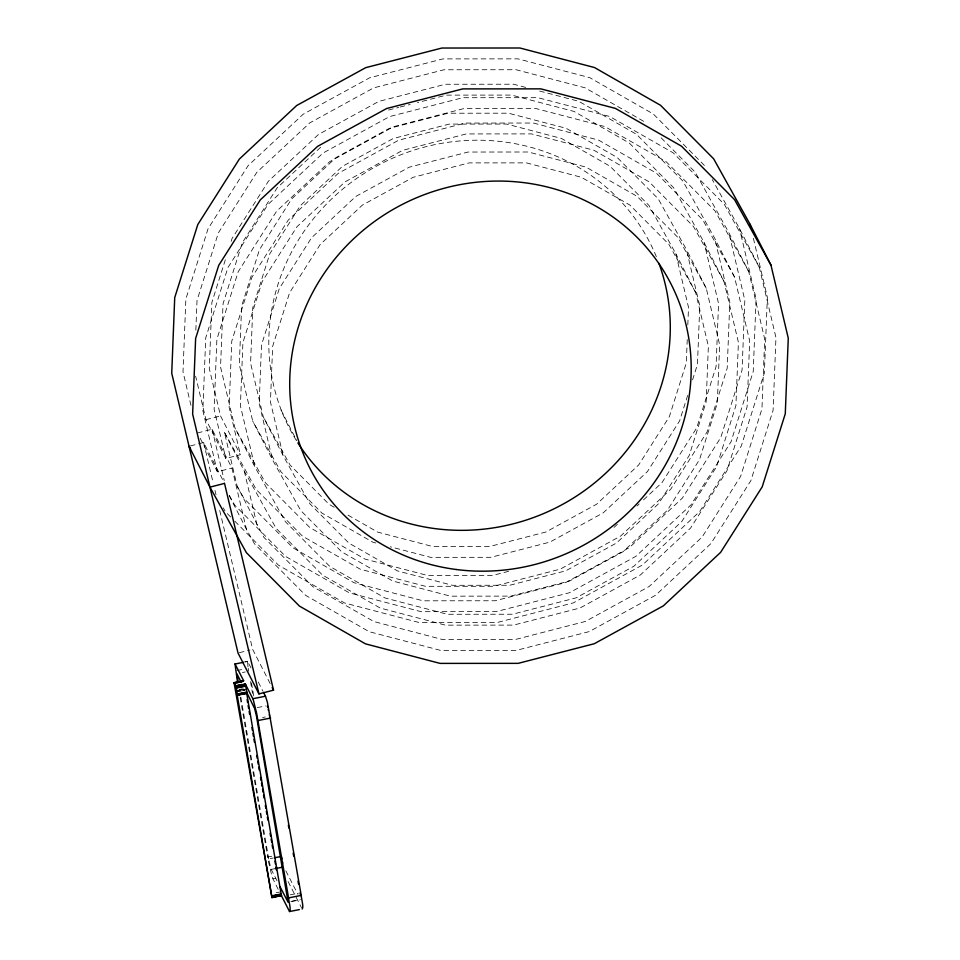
<?xml version="1.0" encoding="UTF-8"?>
<svg xmlns="http://www.w3.org/2000/svg" width="960" height="960" viewBox="0 0 960 960"><rect width="100%" height="100%" fill="white"/><g stroke="black" fill="none" stroke-linecap="round" stroke-linejoin="round"><path stroke-width="0.72" stroke-dasharray="4.8 3.6" d="M195.84 330.204L197.016 300.456L218.352 232.92L256.8 172.356L309.756 122.892L373.596 87.9L443.964 69.768L516.084 69.732L585.036 87.792L646.116 122.712M687.24 339.54L686.316 362.952L669.348 416.676L638.76 464.856L596.652 504.192L545.868 532.02L489.888 546.444L432.528 546.48L377.688 532.116L347.004 514.572M687.816 324.912L688.512 307.344L675.78 253.644L649.008 205.5L609.996 166.2L561.408 138.42L506.568 124.056L449.196 124.092L393.228 138.516L342.444 166.344L300.324 205.68L269.748 253.86L252.78 307.584L250.584 363.192L263.304 416.892L283.176 455.712L309.948 503.856L348.96 543.156L397.548 570.936L452.388 585.3L509.748 585.264L565.728 570.84L616.512 543.012L658.62 503.664L689.208 455.496L706.176 401.772L708.372 346.164L695.652 292.452L675.78 253.644M225.336 259.788L211.884 302.352L209.28 368.46L220.524 415.908L240.384 454.728L225.804 458.484L205.944 419.664L195.636 376.176M231.156 241.344L232.056 238.5L268.404 181.248L318.468 134.484L378.828 101.4L445.368 84.252L513.552 84.216L526.584 87.636M687.648 395.448L679.62 420.864L647.472 471.516L603.18 512.88L549.792 542.148L490.932 557.316L430.62 557.34L390.252 546.768M692.556 379.908L697.464 364.38L699.78 305.916L686.388 249.444L658.236 198.828L617.22 157.5L566.136 128.292L508.476 113.196L448.152 113.22L389.292 128.388L335.904 157.656L291.624 199.02L259.464 249.672L241.62 306.156L239.316 364.62L252.696 421.092L272.556 459.912L300.72 510.528L341.736 551.856L392.82 581.052L450.48 596.16L510.804 596.124L569.664 580.968L623.052 551.7L667.332 510.336L699.492 459.684L717.324 403.2L719.64 344.724L706.26 288.264L686.388 249.444M251.028 667.908L247.512 661.26L248.028 667.164M320.652 147.24L277.116 187.908L242.34 242.688L223.044 303.78L220.548 367.02L235.02 428.088L254.88 466.908L285.336 521.652L329.7 566.352L384.948 597.936L447.312 614.268L512.544 614.232L576.204 597.828L633.948 566.184L681.84 521.448L716.616 466.668L735.912 405.576L738.408 342.336L723.936 281.256L704.076 242.448L673.62 187.692L629.256 143.004L574.008 111.42L511.644 95.088L446.412 95.124L417.48 102.576M614.088 527.364L617.352 524.316M636.936 506.016L639.12 503.976M643.476 499.92L661.98 482.628L696.756 427.848L716.052 366.756L718.548 303.516L704.076 242.448M388.536 110.028L398.664 107.424M400.116 107.052L410.244 104.436M205.944 419.664L220.524 415.908M197.484 432.984L212.076 429.216L231.936 468.036L246.468 529.368L254.556 543.912L305.616 595.344L369.192 631.692L440.964 650.484L516.036 650.448L589.296 631.572L655.74 595.152L710.856 543.66L750.876 480.624L773.088 410.316L775.956 337.548L759.3 267.264L739.44 228.444L712.26 179.592M190.368 445.944L203.628 442.536L224.532 483.396M200.136 438.156L217.356 471.792L231.936 468.036M508.596 571.32L492.684 575.412L427.44 575.448L365.076 559.116L309.828 527.532L265.476 482.844L235.02 428.088M239.364 652.716L249.972 649.98M244.704 661.812L247.512 661.26M244.92 662.04L247.728 661.476M236.976 670.536L243.996 669.144M242.424 672.528L245.232 671.976M239.412 689.424L242.124 688.884M239.472 689.724L243.54 688.92M238.176 690.288L244.956 688.944M235.536 691.104L245.016 689.232M235.596 691.368L245.076 689.484M235.656 691.596L245.136 689.724M235.716 691.8L245.196 689.928M239.832 691.164L245.292 690.216M257.268 707.592L265.704 705.924M262.56 717.54L265.368 716.988M278.172 889.332L272.16 877.2L268.512 861.768L267.66 857.04L271.872 856.2M277.044 880.836L271.02 869.016L268.968 860.316L268.728 858.912L272.94 858.084M271.2 869.424L275.412 868.584M272.796 878.856L275.616 878.304M276.18 892.728L280.248 891.924M290.196 894.84L298.632 893.172M292.068 901.128L300.504 899.46M290.904 901.668L299.328 900M539.628 91.044L578.736 101.292L636.48 134.304L682.848 181.02L714.684 238.248L734.544 277.056L749.676 340.896L747.072 406.992L726.9 470.856L690.54 528.108L640.488 574.872L580.128 607.956L513.588 625.104L445.404 625.14L380.22 608.064L322.476 575.04L276.096 528.336L244.272 471.108L224.4 432.288L237.216 486.348L263.796 537.228L312.84 586.644L373.92 621.564L442.86 639.624L514.992 639.588L585.36 621.456L649.2 586.464L702.156 537L740.604 476.436L761.94 408.9L764.7 338.976L748.692 271.464L728.832 232.644L695.16 172.116L658.644 135.324M375.84 543L372.96 542.244L321.876 513.036L280.86 471.708L252.696 421.092M334.212 507.264L329.1 504.336L290.088 465.036L263.304 416.892M704.4 165.444L653.34 114.012L589.764 77.664L517.992 58.86L442.92 58.908L369.66 77.784L303.216 114.204L248.1 165.684L208.068 228.732L185.868 299.04L183 371.808L190.932 405.3M230.664 517.008L225.468 511.764L223.284 507.84M234.828 521.196L278.52 565.224L344.604 603L419.196 622.536L497.22 622.5L573.348 602.88L642.42 565.032L699.696 511.512L741.3 445.992L764.376 372.924L767.364 297.288L753.108 237.132M759.3 267.264L724.26 204.264L673.2 152.832L609.624 116.472L537.852 97.68L462.78 97.716L389.532 116.592L323.076 153.012L267.96 204.504L227.94 267.552L205.728 337.848L202.86 410.628L217.356 471.792M748.692 271.464L715.02 210.936L665.976 161.532L604.896 126.6L535.956 108.552L463.836 108.588L393.456 126.72L329.616 161.712L276.66 211.164L238.212 271.74L216.888 339.276L214.116 409.188L225.804 458.484M734.544 277.056L702.72 219.84L656.352 173.124L598.596 140.112L533.412 123.036L465.228 123.072L398.688 140.208L338.328 173.292L288.276 220.056L251.916 277.32L231.756 341.172L229.14 407.268L240.384 454.728M723.936 281.256L693.48 226.512L649.116 181.824L593.88 150.228L531.504 133.896L466.272 133.932L402.612 150.336L344.868 181.98L296.976 226.728L262.2 281.508L242.904 342.6L240.408 405.84L254.88 466.908M706.26 288.264L678.096 237.636L637.08 196.32L585.996 167.112L528.336 152.004L468.024 152.04L409.164 167.208L355.764 196.464L311.484 237.84L279.324 288.492L261.492 344.976L259.176 403.44L272.556 459.912M695.652 292.452L668.868 244.32L629.856 205.02L581.268 177.24L526.428 162.876L469.068 162.9L413.088 177.324L362.304 205.164L320.196 244.5L289.608 292.68L272.64 346.392L270.444 402L283.176 455.712M224.4 432.288L256.236 489.516L302.604 536.232L360.348 569.244L425.544 586.32L493.728 586.284L560.268 569.136L620.616 536.064L670.68 489.3L707.04 432.036L727.2 368.184L729.816 302.076L714.684 238.248M237.216 486.348L243.924 498.42L292.98 547.824L354.048 582.744L423 600.804L495.12 600.768L565.5 582.636L629.34 547.644L682.284 498.18L720.744 437.616L742.068 370.08L744.828 300.168L728.832 232.644M229.308 495.396L234.696 505.092L285.744 556.524L349.332 592.872L421.092 611.676L496.164 611.628L569.424 592.752L635.88 556.332L690.996 504.852L731.016 441.804L753.228 371.508L756.096 298.728L739.44 228.444M280.992 409.896L296.508 440.208M229.248 495.72L246.468 529.368M270.156 683.568L252.624 649.296L219.108 507.864M258.264 682.056L262.872 691.068M285.84 870.828L297.84 894.252M288.12 881.592L295.488 895.968M296.148 897.276L301.5 907.74M244.272 471.108L257.076 525.168M212.076 429.216L224.244 480.564M203.628 442.536L213.24 483.144M214.968 490.392L216 494.748M251.472 682.896L253.752 696.132M248.22 668.304L248.724 671.256M250.512 681.612L252.54 693.432M240.852 697.164L268.728 858.912M240.156 697.416L267.66 857.04M296.304 440.436A202.716 193.008 -27.1 0 1 382.476 163.008A202.716 193.008 -27.1 0 1 656.868 257.964"/><path stroke-width="1.44" d="M281.484 895.632L271.956 897.6L237.156 694.74L246.948 692.856L245.304 683.952L253.164 699.396L256.68 713.436L288.564 897.9C288.696 901.464 291.396 909.912 289.524 911.544L281.436 895.728L246.636 692.868M271.992 897.588L234.192 683.472L234.156 682.656L243.66 680.772L234.96 663.792L237.612 682.632M280.032 886.68L288.084 902.232L256.488 716.148L254.64 708.564L246.948 692.856M243.636 680.832L234.144 682.788M246.96 693.432L237.156 694.74M209.952 487.152L224.532 483.396L273.528 690.156L258.948 693.912L238.032 653.052L171.732 373.248L174.72 297.612L197.796 224.544L239.388 159.024L296.676 105.516L365.736 67.656L441.876 48.036L519.9 48L594.492 67.536L660.564 105.312L713.628 158.772L750.048 224.244L770.964 265.104L788.268 338.148L785.28 413.784L762.204 486.852L720.612 552.372L663.324 605.88L594.264 643.74L518.124 663.36L440.1 663.396L365.508 643.86L299.436 606.084L246.372 552.624L209.952 487.152L189.036 446.292L190.5 448.908M235.092 663.984L243.516 662.316M234.156 683.064L242.268 681.3M235.524 682.992L242.304 681.648M234.18 682.656L235.812 685.836L245.352 684.084M235.812 685.836L245.4 684.252M235.908 686.136L245.448 684.456M235.968 686.34L245.508 684.684M236.028 686.568L245.58 684.948M236.088 686.82L245.64 685.224M236.148 687.108L245.7 685.524M246.984 693.204L237.468 695.304L236.28 687.708L245.76 685.824M236.34 688.02L245.82 686.136M237.372 693.984L246.852 692.1M237.408 694.26L246.888 692.376M237.444 694.5L246.924 692.628M237.48 694.92L246.972 693.048M252.864 698.712L265.5 696.216L267.408 702.36L301.212 895.392C301.332 898.968 304.044 907.404 302.172 909.048M258 720.54L270.648 718.032M274.344 857.808L281.364 856.416L281.82 858.912M275.412 868.584L282.444 867.204M271.8 895.848L281.292 893.976M271.848 896.136L281.34 894.252M271.896 896.4L281.376 894.528M271.932 896.664L281.412 894.78M271.956 896.892L281.448 895.008M271.98 897.096L281.472 895.212M272.004 897.408L281.484 895.392M288.564 897.9L301.212 895.392M289.524 911.544L299.364 909.6M770.964 265.104L734.532 199.632L681.48 146.172L615.396 108.396L540.804 88.86L462.78 88.896L386.652 108.516L317.58 146.364L260.304 199.884L218.7 265.404L195.624 338.472L192.636 414.108L258.948 693.912M272.184 687.528L273.528 690.156M263.532 692.352L265.5 696.216M241.368 682.572L236.796 673.644L238.32 682.464M267.288 706.056L267.624 707.088M750.048 224.244L750.732 227.112M268.248 709.476L268.464 710.448M282.48 862.116L282.708 863.088M269.34 714.756L269.58 716.148M288.36 825.144L288.876 828.084M293.184 853.128L293.688 856.068M298.008 881.112L298.512 884.052M247.116 699.636L247.62 702.564M248.124 705.504L248.628 708.444M249.132 711.372L249.636 714.312M251.916 727.524L252.42 730.464M252.924 733.404L253.44 736.344M253.944 739.272L254.448 742.212M256.728 755.424L257.232 758.364M257.736 761.304L258.24 764.232M258.744 767.172L259.248 770.112M260.52 777.456L261.024 780.384M261.528 783.324L262.032 786.264M262.548 789.192L263.052 792.132M263.556 795.072L264.06 798.012M265.32 805.344L265.836 808.284M266.34 811.224L266.844 814.164M267.348 817.092L267.852 820.032M270.132 833.244L270.636 836.184M271.14 839.124L271.644 842.052M272.16 844.992L272.664 847.932M274.944 861.144L275.448 864.084M275.952 867.024L276.456 869.952M300.036 892.896L300.264 894.252M658.98 263.46A202.716 193.008 -27.1 0 1 555.252 508.212A202.716 193.008 -27.1 0 1 297.888 442.956M456.264 569.508A202.716 193.008 -27.1 0 0 678.852 301.56A202.716 193.008 -27.1 0 0 336.24 257.304A202.716 193.008 -27.1 0 0 456.264 569.508"/></g></svg>
